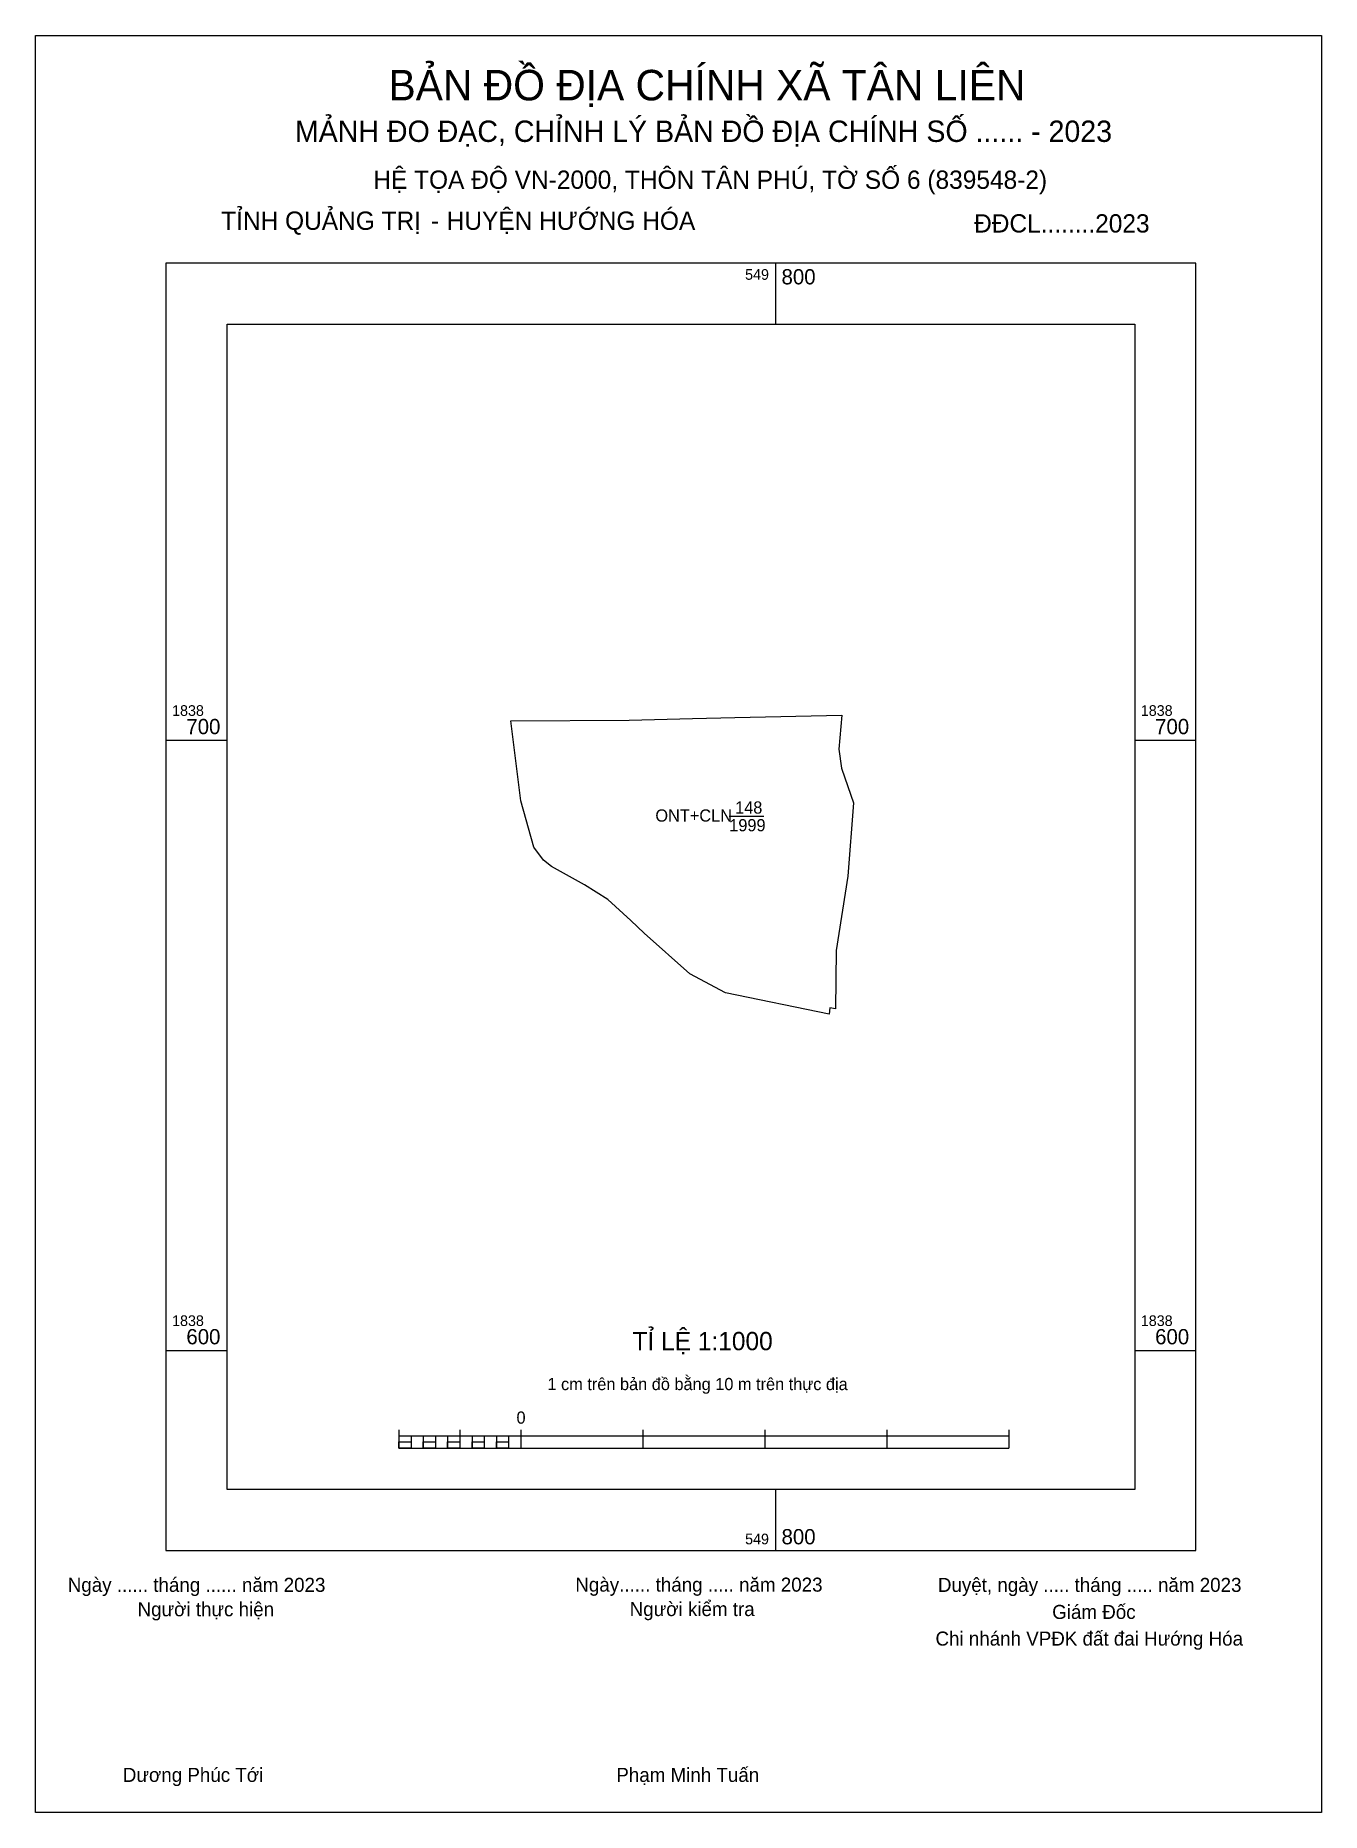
# Model space of a CAD drawing. Extents: x 549679 to 549889, y 1838524 to 1838816.
import ezdxf

# ---------------------------------------------------------------- set-up
doc = ezdxf.new("R2010")
doc.units = 0
for name, color, linetype in [('Level 1', 7, 'Continuous'), ('Level 10', 7, 'Continuous'), ('Level 2', 7, 'Continuous'), ('Level 6', 7, 'Continuous'), ('Level 62', 7, 'Continuous'), ('Level 63', 7, 'Continuous')]:
    doc.layers.add(name, color=color, linetype=linetype)

msp = doc.modelspace()

# ---------------------------------------------------------------- linework, layer by layer
at = {"layer": 'Level 1'}
for p, q in [((549678.73, 1838815.51), (549678.73, 1838815.51)), ((549889.49, 1838524.27), (549889.49, 1838524.27))]:
    msp.add_line(p, q, dxfattribs=at)
at = {"layer": 'Level 10'}
msp.add_lwpolyline([(549756.64, 1838703.19), (549776.04, 1838703.27), (549786.38, 1838703.56), (549793.32, 1838703.75), (549810.87, 1838704.13), (549810.39, 1838698.57), (549810.82, 1838695.42), (549812.35, 1838690.98), (549812.79, 1838689.75), (549811.84, 1838677.75), (549809.93, 1838665.52), (549809.82, 1838655.98), (549808.92, 1838656.17), (549808.82, 1838655.13), (549791.83, 1838658.61), (549785.99, 1838661.72), (549778.47, 1838668.36), (549776.3, 1838670.46), (549772.54, 1838673.93), (549768.69, 1838676.3), (549763.28, 1838679.33), (549762.01, 1838680.33), (549760.41, 1838682.47), (549758.26, 1838690.09)], close=True, dxfattribs=at)
at = {"layer": 'Level 2'}
msp.add_lwpolyline([(549678.73, 1838815.51), (549889.49, 1838815.51), (549889.49, 1838524.27), (549678.73, 1838524.27)], close=True, dxfattribs=at)
at = {"layer": 'Level 62'}
msp.add_lwpolyline([(549710.11, 1838768.22), (549858.89, 1838768.22), (549858.89, 1838577.22), (549710.11, 1838577.22)], close=True, dxfattribs=at)
at = {"layer": 'Level 63'}
for p, q in [((549678.73, 1838810.51), (549678.73, 1838815.51)), ((549678.73, 1838815.51), (549683.73, 1838815.51)), ((549678.73, 1838810.51), (549678.73, 1838815.51)), ((549678.73, 1838815.51), (549683.73, 1838815.51)), ((549884.49, 1838815.51), (549889.49, 1838815.51)), ((549884.49, 1838815.51), (549889.49, 1838815.51)), ((549889.49, 1838815.51), (549889.49, 1838810.51)), ((549889.49, 1838815.51), (549889.49, 1838810.51)), ((549678.73, 1838810.51), (549678.73, 1838810.51)), ((549678.73, 1838810.51), (549678.73, 1838810.51)), ((549800, 1838778.22), (549800, 1838768.22)), ((549700.11, 1838700), (549710.11, 1838700)), ((549858.89, 1838700), (549868.89, 1838700)), ((549792.43, 1838687.56), (549798.1, 1838687.56)), ((549700.11, 1838600), (549710.11, 1838600)), ((549858.89, 1838600), (549868.89, 1838600)), ((549738.27, 1838586.99), (549738.27, 1838583.99)), ((549748.27, 1838586.99), (549748.27, 1838583.99)), ((549758.27, 1838586.99), (549758.27, 1838583.99)), ((549778.27, 1838586.99), (549778.27, 1838583.99)), ((549798.27, 1838586.99), (549798.27, 1838583.99)), ((549818.27, 1838586.99), (549818.27, 1838583.99)), ((549838.27, 1838586.99), (549838.27, 1838583.99)), ((549738.27, 1838585.99), (549838.27, 1838585.99)), ((549738.27, 1838583.99), (549838.27, 1838583.99)), ((549740.27, 1838585.99), (549740.27, 1838583.99)), ((549742.27, 1838585.99), (549742.27, 1838583.99)), ((549744.27, 1838585.99), (549744.27, 1838583.99)), ((549746.27, 1838585.99), (549746.27, 1838583.99)), ((549748.27, 1838585.99), (549748.27, 1838583.99)), ((549750.27, 1838585.99), (549750.27, 1838583.99)), ((549752.27, 1838585.99), (549752.27, 1838583.99)), ((549754.27, 1838585.99), (549754.27, 1838583.99)), ((549756.27, 1838585.99), (549756.27, 1838583.99)), ((549758.27, 1838585.99), (549758.27, 1838583.99)), ((549800, 1838577.22), (549800, 1838567.22)), ((549678.73, 1838524.27), (549678.73, 1838529.27)), ((549678.73, 1838524.27), (549678.73, 1838529.27)), ((549889.49, 1838529.27), (549889.49, 1838524.27)), ((549889.49, 1838529.27), (549889.49, 1838524.27)), ((549683.73, 1838524.27), (549678.73, 1838524.27)), ((549683.73, 1838524.27), (549678.73, 1838524.27)), ((549889.49, 1838524.27), (549884.49, 1838524.27)), ((549889.49, 1838524.27), (549884.49, 1838524.27))]:
    msp.add_line(p, q, dxfattribs=at)
for points in [[(549700.11, 1838778.22), (549700.11, 1838567.22), (549868.89, 1838567.22), (549868.89, 1838778.22)], [(549738.27, 1838584.99), (549740.27, 1838584.99), (549740.27, 1838583.99), (549738.27, 1838583.99)], [(549738.27, 1838584.99), (549740.27, 1838584.99), (549740.27, 1838583.99), (549738.27, 1838583.99)], [(549742.27, 1838584.99), (549744.27, 1838584.99), (549744.27, 1838583.99), (549742.27, 1838583.99)], [(549746.27, 1838584.99), (549748.27, 1838584.99), (549748.27, 1838583.99), (549746.27, 1838583.99)], [(549750.27, 1838584.99), (549752.27, 1838584.99), (549752.27, 1838583.99), (549750.27, 1838583.99)], [(549754.27, 1838584.99), (549756.27, 1838584.99), (549756.27, 1838583.99), (549754.27, 1838583.99)]]:
    msp.add_lwpolyline(points, close=True, dxfattribs=at)

# ---------------------------------------------------------------- texts
at = {"layer": 'Level 1'}
for s, p in [('ONT+CLN', (549780.32, 1838686.67)), ('148', (549793.39, 1838687.98)), ('1999', (549792.43, 1838685.08))]:
    msp.add_text(s, height=2, dxfattribs=at).set_placement(p)
at = {"layer": 'Level 6'}
for s, p in [('HỆ TỌA ÐỘ VN-2000, THÔN TÂN PHÚ, TỜ SỐ 6 (839548-2)', (549734.08, 1838790.38)), ('TỈ LỆ 1:1000', (549776.58, 1838600.03))]:
    msp.add_text(s, height=3, dxfattribs=at).set_placement(p)
at = {"layer": 'Level 63'}
for s, height, p in [('BẢN ĐỒ ĐỊA CHÍNH XÃ TÂN LIÊN', 5, (549736.58, 1838804.88)), ('MẢNH ĐO ĐẠC, CHỈNH LÝ BẢN ĐỒ ÐỊA CHÍNH SỐ ...... - 2023', 3.5, (549721.24, 1838798.07)), ('TỈNH QUẢNG TRỊ', 3, (549709.15, 1838783.66)), (' HUYỆN HƯỚNG HÓA', 3, (549745, 1838783.66)), ('-', 3, (549743.52, 1838783.66)), ('ĐĐCL........2023', 3, (549832.56, 1838783.22)), ('549', 1.75, (549795.03, 1838775.47)), ('800', 2.5, (549801, 1838774.72)), ('1838', 1.75, (549701.11, 1838704)), ('1838', 1.75, (549859.89, 1838704)), ('700', 2.5, (549703.45, 1838701)), ('700', 2.5, (549862.23, 1838701)), ('1838', 1.75, (549701.11, 1838604)), ('1838', 1.75, (549859.89, 1838604)), ('600', 2.5, (549703.45, 1838601)), ('600', 2.5, (549862.23, 1838601)), ('1 cm trên bản đồ bằng 10 m trên thực địa', 2, (549762.63, 1838593.49)), ('0', 2, (549757.56, 1838587.99)), ('549', 1.75, (549795.03, 1838568.22)), ('800', 2.5, (549801, 1838568.22)), ('Ngày...... tháng ..... năm 2023', 2.3, (549767.2, 1838560.46)), ('Ngày ...... tháng ...... năm 2023', 2.3, (549684.01, 1838560.43)), ('Duyệt, ngày ..... tháng ..... năm 2023', 2.3, (549826.63, 1838560.42)), ('Người thực hiện', 2.3, (549695.45, 1838556.43)), ('Người kiểm tra', 2.3, (549776.11, 1838556.46)), ('Giám Đốc', 2.3, (549845.36, 1838555.99)), ('Chi nhánh VPĐK đất đai Hướng Hóa', 2.3, (549826.23, 1838551.62)), ('Dương Phúc Tới', 2.3, (549693.04, 1838529.28)), ('Phạm Minh Tuấn', 2.3, (549773.92, 1838529.28))]:
    msp.add_text(s, height=height, dxfattribs=at).set_placement(p)

doc.saveas('drawing.dxf')
